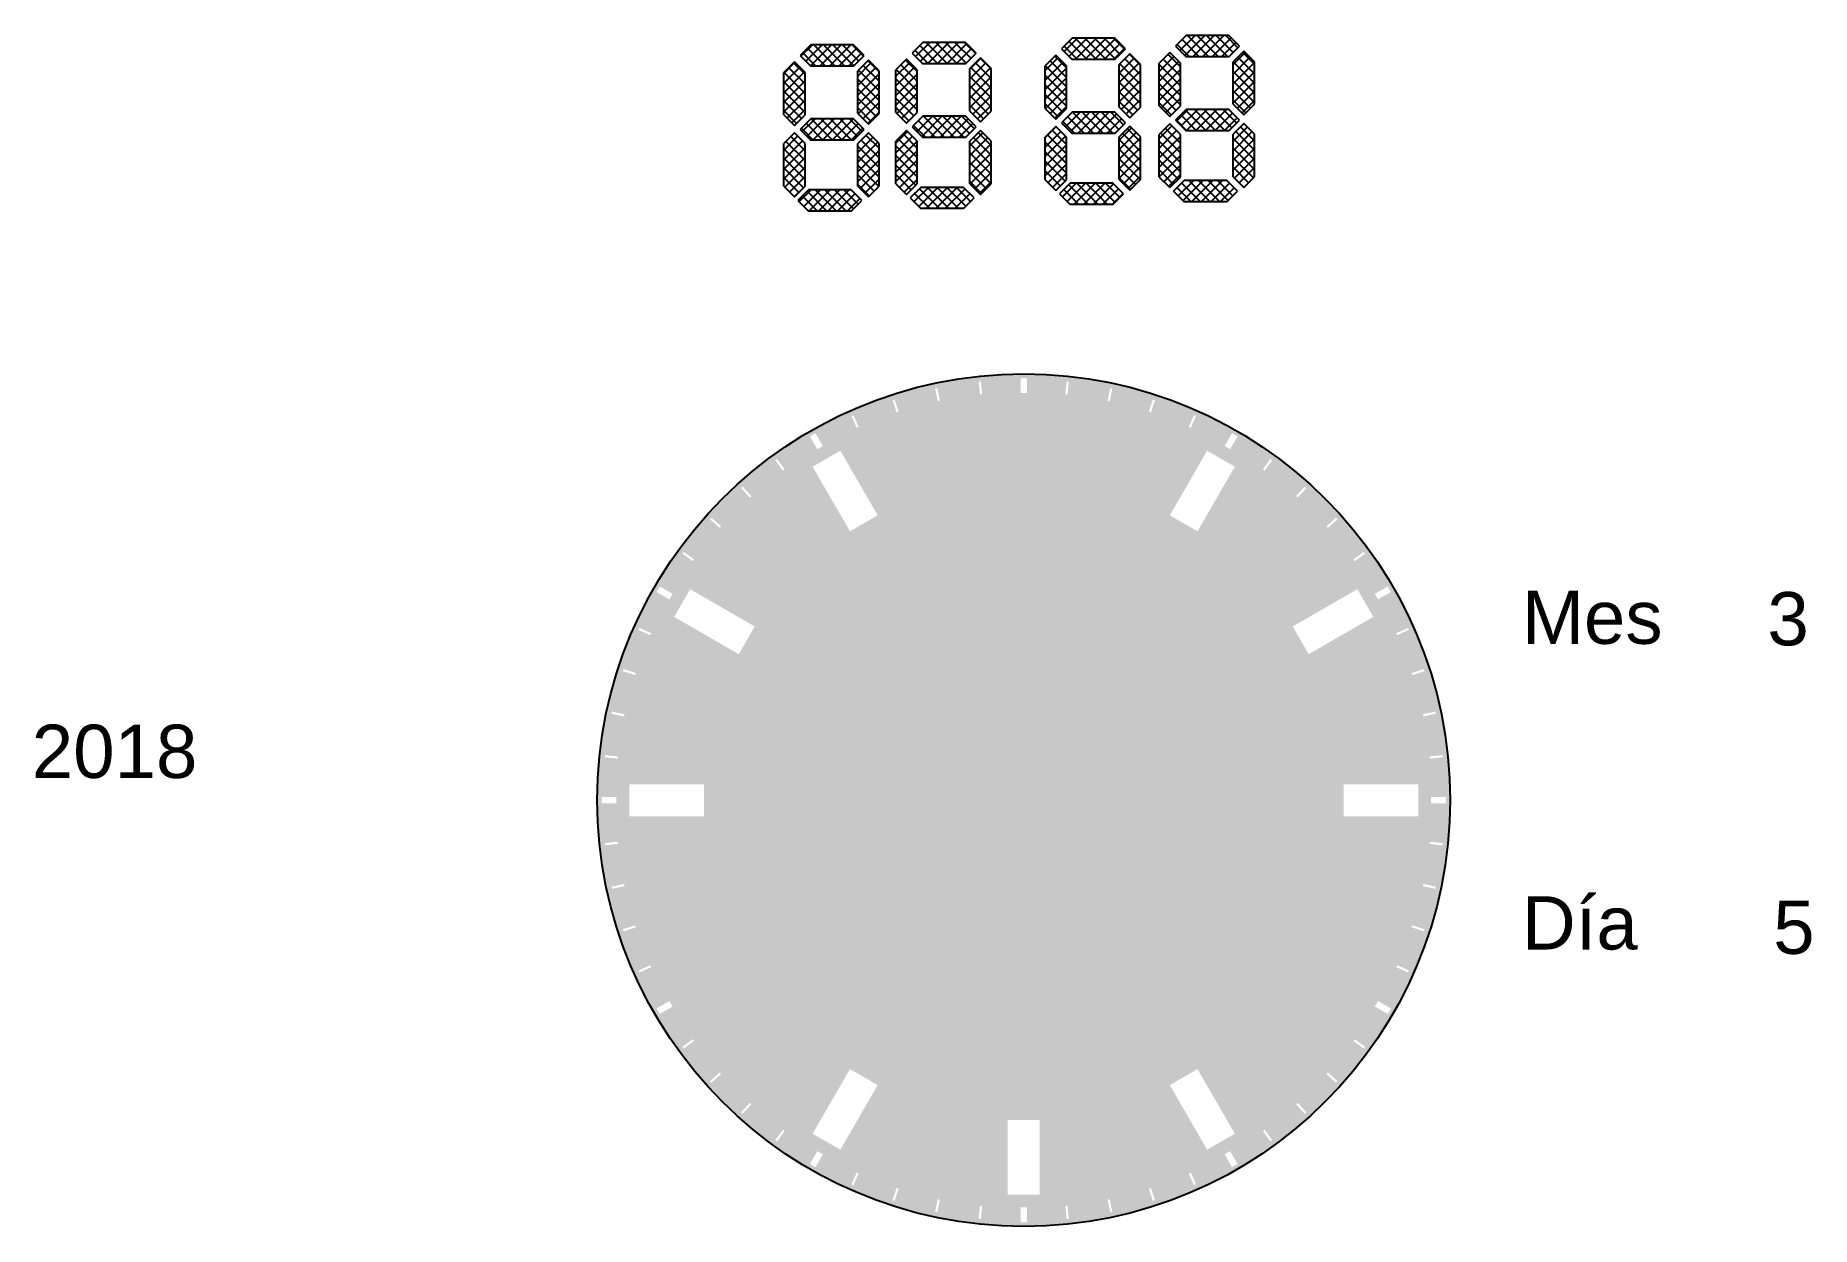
# Model space of a CAD drawing. Header units: millimetres. Extents: x -463 to 369, y -200 to 359.
import ezdxf

# ---------------------------------------------------------------- set-up
doc = ezdxf.new("R2010")
doc.units = ezdxf.units.MM
doc.styles.get("Standard").update_dxf_attribs({"font": 'arial.ttf'})

# ---------------------------------------------------------------- blocks, each defined once
blk = doc.blocks.new('linea_num')
h = blk.add_hatch()
h.set_pattern_fill('ANSI37', color=256)
h.paths.add_polyline_path([(5, 10), (0, 15), (-5, 10), (-5, -10), (0, -15), (5, -10)])
for p, q in [((0, 15), (-5, 10)), ((-5, -10), (-5, 10)), ((5, 10), (0, 15)), ((5, -10), (5, 10)), ((-5, -10), (0, -15)), ((0, -15), (5, -10))]:
    blk.add_line(p, q)

msp = doc.modelspace()

# ---------------------------------------------------------------- hatches: boundary and pattern name
h = msp.add_hatch(color=256)
h.set_gradient(color2=(38, 38, 38), tint=1, name='SPHERICAL')
h.paths.add_polyline_path([(200, 0, 1), (-200, 0, 1)])
h.paths.add_polyline_path([(-150, -7.5), (-185, -7.5), (-185, 7.5), (-150, 7.5)], flags=16)
h.paths.add_polyline_path([(-133.65, 68.5), (-163.96, 86), (-156.46, 99), (-126.15, 81.5)], flags=16)
h.paths.add_polyline_path([(-81.5, -126.15), (-68.5, -133.65), (-86, -163.96), (-99, -156.46)], flags=16)
h.paths.add_polyline_path([(-81.5, 126.15), (-99, 156.46), (-86, 163.96), (-68.5, 133.65)], flags=16)
h.paths.add_polyline_path([(-7.5, -150), (7.5, -150), (7.5, -185), (-7.5, -185)], flags=16)
h.paths.add_polyline_path([(-191, -1.5), (-198, -1.5), (-198, 1.5), (-191, 1.5)], flags=16)
h.paths.add_polyline_path([(-190.5, -19.52), (-190.4, -20.51), (-196.37, -21.14), (-196.47, -20.15)], flags=16)
h.paths.add_polyline_path([(-190.5, 19.52), (-196.47, 20.15), (-196.37, 21.14), (-190.4, 20.51)], flags=16)
h.paths.add_polyline_path([(-187.42, -39.33), (-187.21, -40.3), (-193.08, -41.55), (-193.29, -40.57)], flags=16)
h.paths.add_polyline_path([(-187.42, 39.33), (-193.29, 40.57), (-193.08, 41.55), (-187.21, 40.3)], flags=16)
h.paths.add_polyline_path([(-182.28, -58.7), (-181.97, -59.65), (-187.68, -61.51), (-187.99, -60.56)], flags=16)
h.paths.add_polyline_path([(-182.28, 58.7), (-187.99, 60.56), (-187.68, 61.51), (-181.97, 59.65)], flags=16)
h.paths.add_polyline_path([(-174.74, -78.35), (-180.22, -80.79), (-180.63, -79.87), (-175.15, -77.43)], flags=16)
h.paths.add_polyline_path([(-175.15, 77.43), (-180.63, 79.87), (-180.22, 80.79), (-174.74, 78.35)], flags=16)
h.paths.add_polyline_path([(-166.16, -94.2), (-164.66, -96.8), (-170.72, -100.3), (-172.22, -97.7)], flags=16)
h.paths.add_polyline_path([(-166.16, 94.2), (-172.22, 97.7), (-170.72, 100.3), (-164.66, 96.8)], flags=16)
h.paths.add_polyline_path([(-155.22, -112.16), (-154.63, -112.97), (-159.49, -116.49), (-160.07, -115.68)], flags=16)
h.paths.add_polyline_path([(-155.22, 112.16), (-160.07, 115.68), (-159.49, 116.49), (-154.63, 112.97)], flags=16)
h.paths.add_polyline_path([(-141.98, -128.51), (-146.44, -132.52), (-147.11, -131.78), (-142.65, -127.77)], flags=16)
h.paths.add_polyline_path([(-142.65, 127.77), (-147.11, 131.78), (-146.44, 132.52), (-141.98, 128.51)], flags=16)
h.paths.add_polyline_path([(-128.51, -141.98), (-127.77, -142.65), (-131.78, -147.11), (-132.52, -146.44)], flags=16)
h.paths.add_polyline_path([(68.5, -133.65), (81.5, -126.15), (99, -156.46), (86, -163.96)], flags=16)
h.paths.add_polyline_path([(-128.51, 141.98), (-132.52, 146.44), (-131.78, 147.11), (-127.77, 142.65)], flags=16)
h.paths.add_polyline_path([(68.5, 133.65), (86, 163.96), (99, 156.46), (81.5, 126.15)], flags=16)
h.paths.add_polyline_path([(-112.16, -155.22), (-115.68, -160.07), (-116.49, -159.49), (-112.97, -154.63)], flags=16)
h.paths.add_polyline_path([(-112.97, 154.63), (-116.49, 159.49), (-115.68, 160.07), (-112.16, 155.22)], flags=16)
h.paths.add_polyline_path([(-96.8, -164.66), (-94.2, -166.16), (-97.7, -172.22), (-100.3, -170.72)], flags=16)
h.paths.add_polyline_path([(-96.8, 164.66), (-100.3, 170.72), (-97.7, 172.22), (-94.2, 166.16)], flags=16)
h.paths.add_polyline_path([(-78.35, -174.74), (-77.43, -175.15), (-79.87, -180.63), (-80.79, -180.22)], flags=16)
h.paths.add_polyline_path([(-78.35, 174.74), (-80.79, 180.22), (-79.87, 180.63), (-77.43, 175.15)], flags=16)
h.paths.add_polyline_path([(126.15, 81.5), (156.46, 99), (163.96, 86), (133.65, 68.5)], flags=16)
h.paths.add_polyline_path([(-58.7, -182.28), (-60.56, -187.99), (-61.51, -187.68), (-59.65, -181.97)], flags=16)
h.paths.add_polyline_path([(-59.65, 181.97), (-61.51, 187.68), (-60.56, 187.99), (-58.7, 182.28)], flags=16)
h.paths.add_polyline_path([(150, 7.5), (185, 7.5), (185, -7.5), (150, -7.5)], flags=16)
h.paths.add_polyline_path([(-39.33, -187.42), (-40.57, -193.29), (-41.55, -193.08), (-40.3, -187.21)], flags=16)
h.paths.add_polyline_path([(-40.3, 187.21), (-41.55, 193.08), (-40.57, 193.29), (-39.33, 187.42)], flags=16)
h.paths.add_polyline_path([(-19.52, -190.5), (-20.15, -196.47), (-21.14, -196.37), (-20.51, -190.4)], flags=16)
h.paths.add_polyline_path([(-20.51, 190.4), (-21.14, 196.37), (-20.15, 196.47), (-19.52, 190.5)], flags=16)
h.paths.add_polyline_path([(-1.5, -191), (1.5, -191), (1.5, -198), (-1.5, -198)], flags=16)
h.paths.add_polyline_path([(-1.5, 191), (-1.5, 198), (1.5, 198), (1.5, 191)], flags=16)
h.paths.add_polyline_path([(19.52, -190.5), (20.51, -190.4), (21.14, -196.37), (20.15, -196.47)], flags=16)
h.paths.add_polyline_path([(19.52, 190.5), (20.15, 196.47), (21.14, 196.37), (20.51, 190.4)], flags=16)
h.paths.add_polyline_path([(39.33, -187.42), (40.3, -187.21), (41.55, -193.08), (40.57, -193.29)], flags=16)
h.paths.add_polyline_path([(39.33, 187.42), (40.57, 193.29), (41.55, 193.08), (40.3, 187.21)], flags=16)
h.paths.add_polyline_path([(58.7, -182.28), (59.65, -181.97), (61.51, -187.68), (60.56, -187.99)], flags=16)
h.paths.add_polyline_path([(58.7, 182.28), (60.56, 187.99), (61.51, 187.68), (59.65, 181.97)], flags=16)
h.paths.add_polyline_path([(78.35, -174.74), (80.79, -180.22), (79.87, -180.63), (77.43, -175.15)], flags=16)
h.paths.add_polyline_path([(77.43, 175.15), (79.87, 180.63), (80.79, 180.22), (78.35, 174.74)], flags=16)
h.paths.add_polyline_path([(94.2, -166.16), (96.8, -164.66), (100.3, -170.72), (97.7, -172.22)], flags=16)
h.paths.add_polyline_path([(94.2, 166.16), (97.7, 172.22), (100.3, 170.72), (96.8, 164.66)], flags=16)
h.paths.add_polyline_path([(112.16, -155.22), (112.97, -154.63), (116.49, -159.49), (115.68, -160.07)], flags=16)
h.paths.add_polyline_path([(112.16, 155.22), (115.68, 160.07), (116.49, 159.49), (112.97, 154.63)], flags=16)
h.paths.add_polyline_path([(128.51, -141.98), (132.52, -146.44), (131.78, -147.11), (127.77, -142.65)], flags=16)
h.paths.add_polyline_path([(127.77, 142.65), (131.78, 147.11), (132.52, 146.44), (128.51, 141.98)], flags=16)
h.paths.add_polyline_path([(141.98, -128.51), (142.65, -127.77), (147.11, -131.78), (146.44, -132.52)], flags=16)
h.paths.add_polyline_path([(141.98, 128.51), (146.44, 132.52), (147.11, 131.78), (142.65, 127.77)], flags=16)
h.paths.add_polyline_path([(155.22, -112.16), (160.07, -115.68), (159.49, -116.49), (154.63, -112.97)], flags=16)
h.paths.add_polyline_path([(154.63, 112.97), (159.49, 116.49), (160.07, 115.68), (155.22, 112.16)], flags=16)
h.paths.add_polyline_path([(164.66, -96.8), (166.16, -94.2), (172.22, -97.7), (170.72, -100.3)], flags=16)
h.paths.add_polyline_path([(164.66, 96.8), (170.72, 100.3), (172.22, 97.7), (166.16, 94.2)], flags=16)
h.paths.add_polyline_path([(174.74, -78.35), (175.15, -77.43), (180.63, -79.87), (180.22, -80.79)], flags=16)
h.paths.add_polyline_path([(174.74, 78.35), (180.22, 80.79), (180.63, 79.87), (175.15, 77.43)], flags=16)
h.paths.add_polyline_path([(182.28, -58.7), (187.99, -60.56), (187.68, -61.51), (181.97, -59.65)], flags=16)
h.paths.add_polyline_path([(181.97, 59.65), (187.68, 61.51), (187.99, 60.56), (182.28, 58.7)], flags=16)
h.paths.add_polyline_path([(187.42, -39.33), (193.29, -40.57), (193.08, -41.55), (187.21, -40.3)], flags=16)
h.paths.add_polyline_path([(187.21, 40.3), (193.08, 41.55), (193.29, 40.57), (187.42, 39.33)], flags=16)
h.paths.add_polyline_path([(191, 1.5), (198, 1.5), (198, -1.5), (191, -1.5)], flags=16)
h.paths.add_polyline_path([(190.4, -20.51), (190.5, -19.52), (196.47, -20.15), (196.37, -21.14)], flags=16)
h.paths.add_polyline_path([(190.4, 20.51), (196.37, 21.14), (196.47, 20.15), (190.5, 19.52)], flags=16)

# ---------------------------------------------------------------- linework, layer by layer
msp.add_circle((0, 0), 200)

# ---------------------------------------------------------------- block references
at = {"rotation": 90}
for p in [(86.16, 353.76), (-89.88, 349.41), (-37.3, 350.55), (32.79, 352.48), (-89.88, 314.72), (-37.3, 315.87), (32.79, 317.8), (86.16, 319.08), (-90.87, 281.39), (-38.28, 282.53), (31.81, 284.46), (85.18, 285.75)]:
    msp.add_blockref('linea_num', p, dxfattribs=at)
for p in [(49.81, 335.2), (68.46, 335.84), (103.18, 336.48), (-107.58, 331.48), (-72.86, 332.12), (-55, 332.63), (-20.28, 333.27), (15.09, 334.55), (68.46, 302.38), (103.18, 302.44), (-107.58, 298.03), (-72.86, 298.09), (-55, 299.17), (-20.28, 299.23), (15.09, 301.1), (49.81, 301.16)]:
    msp.add_blockref('linea_num', p)

# ---------------------------------------------------------------- texts
at = {"char_height": 25, "attachment_point": 1}
for s, width, insert in [('Mes', 85.3349, (233.65, 98.36)), ('3', 342.6575, (348.79, 97.64)), ('2018', 209.9285, (-465.23, 35.42)), ('Día', 108.3617, (233.65, -45.05)), ('5', 203.1566, (351.5, -47.1))]:
    msp.add_mtext_dynamic_manual_height_columns(s, width=width, gutter_width=125, heights=[0], dxfattribs=dict(at, insert=insert))

doc.saveas('drawing.dxf')
